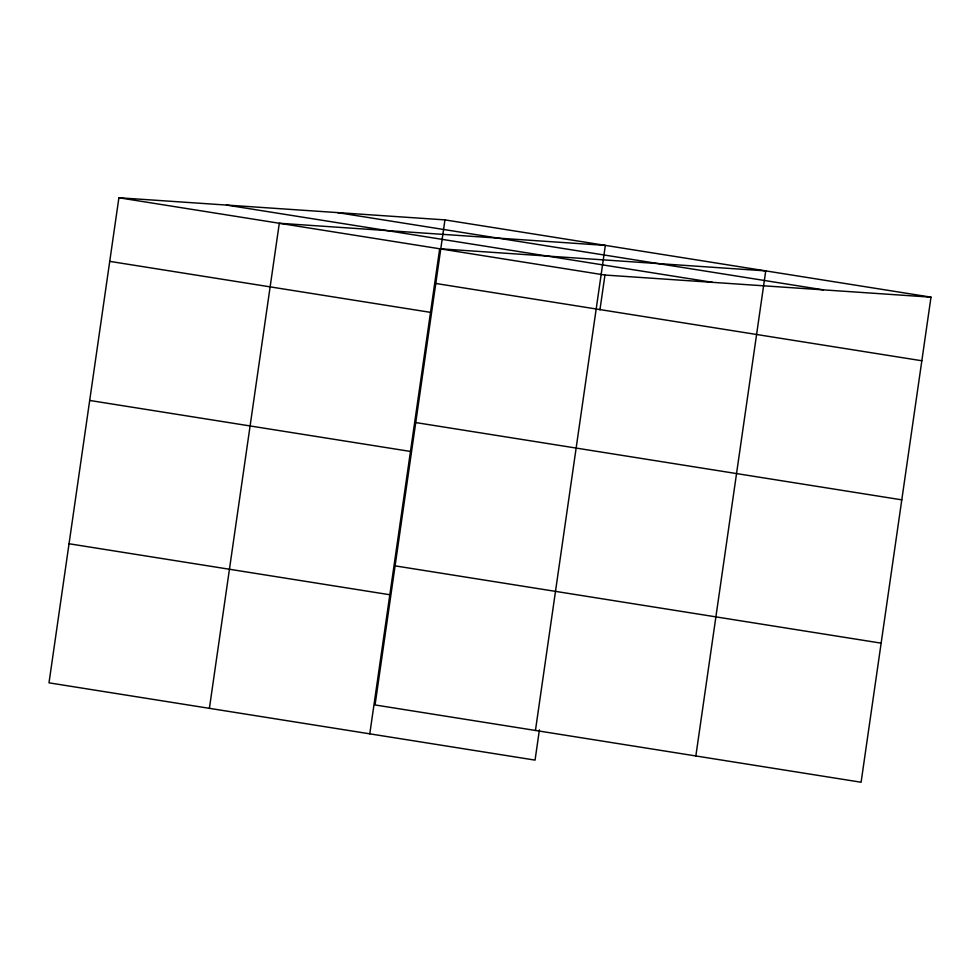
<?xml version="1.0" encoding="UTF-8"?>
<svg xmlns="http://www.w3.org/2000/svg" width="980" height="980" viewBox="0 0 980 980"><rect width="100%" height="100%" fill="white"/><g stroke="black" fill="none" stroke-linecap="round" stroke-linejoin="round"><path stroke-width="1.47" d="M444.945 219.888L375.046 704.951L861.102 782.236L931 297.161L444.945 219.888L118.899 197.764L49 682.84L535.056 760.113L539.404 729.88M209.401 708.344L279.3 223.269L605.346 245.392L535.448 730.455M369.791 733.836L439.689 248.773L765.748 270.884L695.849 755.96M599.932 309.876L604.954 275.049L931 297.161M337.353 212.587L823.408 289.86M226.49 205.065L712.546 282.35M118.899 197.764L604.954 275.049M435.782 283.477L921.837 360.763M109.736 261.366L430.526 312.363M415.74 422.564L901.796 499.849M89.695 400.452L410.485 451.449M395.087 565.864L881.143 643.149M69.041 543.753L389.832 594.75"/></g></svg>
